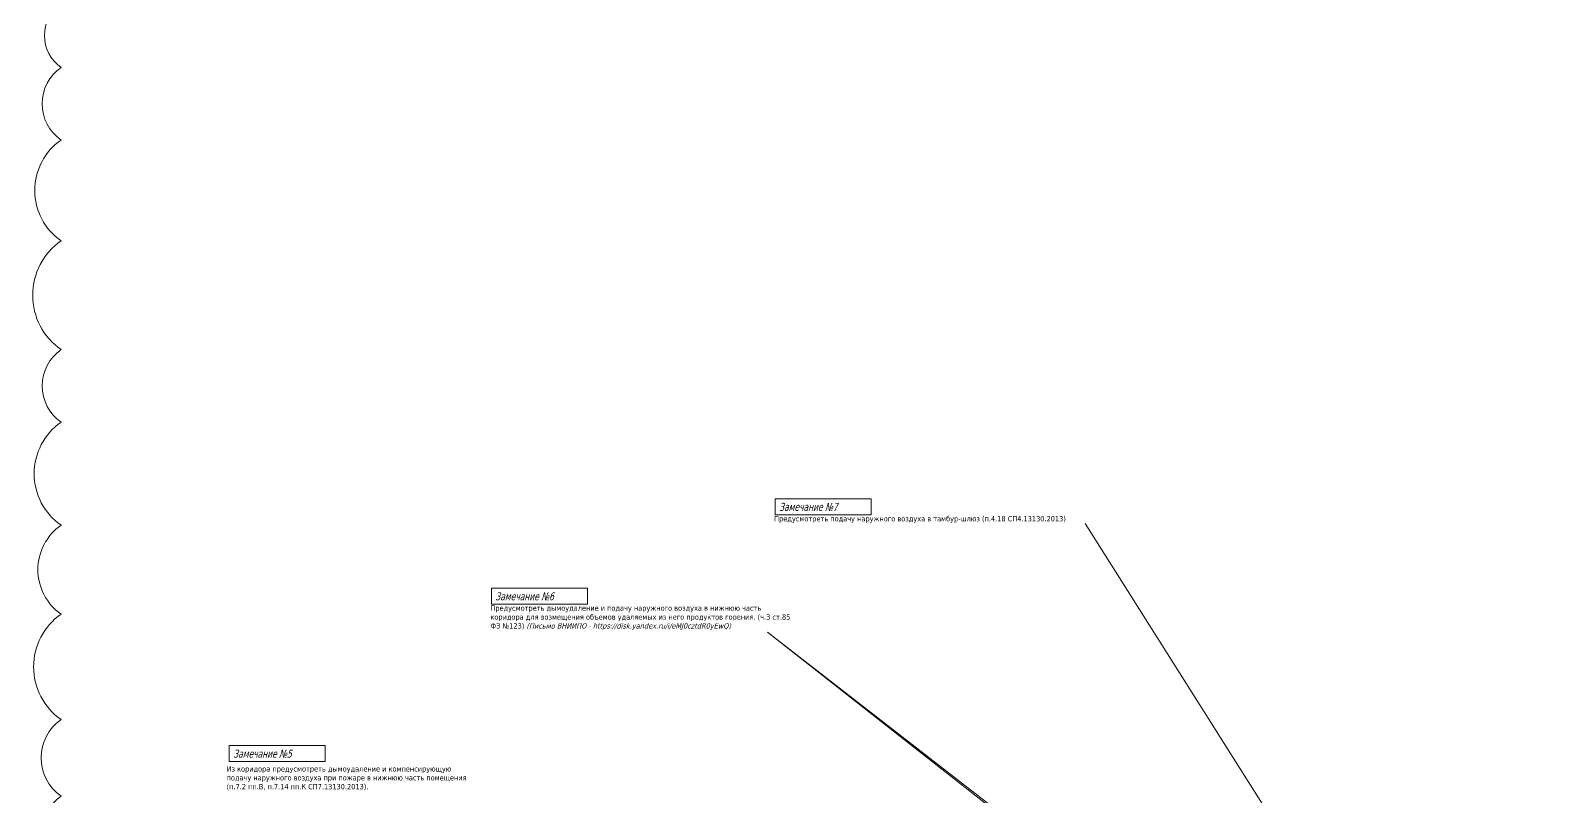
# Model space of a CAD drawing. Header units: millimetres. Extents: x -584918 to 2941280, y 3000189 to 4229862.
# Drawn here: x -584918 to -414128, y 3735730 to 3821962 of the extents above; entities that cross this region are included whole.
import ezdxf

# ---------------------------------------------------------------- set-up
doc = ezdxf.new("R2010")
doc.units = ezdxf.units.MM
doc.layers.add('экспертиза ДУ', color=1, linetype='Continuous', lineweight=0)
doc.styles.add('ЭКСПЕРТИЗА', font='tahoma.ttf')

msp = doc.modelspace()

# ---------------------------------------------------------------- linework, layer by layer
at = {"layer": 'экспертиза ДУ', "color": 2}
msp.add_lwpolyline([(-581467.44, 3824966.907, 0.52056705), (-581467.44, 3817793.836, 0.52056705), (-581467.44, 3809621.997, 0.52056705), (-581467.44, 3798277.046, 0.52056705), (-581467.44, 3786030.172, 0.52056705), (-581467.44, 3777871.353, 0.52056705), (-581467.44, 3766273.506, 0.52056705), (-581467.44, 3756268.928, 0.52056705), (-581467.44, 3744402.721, 0.52056705), (-581467.44, 3735790.195, 0.52056705), (-581467.44, 3728477.146, 0.52056705), (-581467.44, 3715220.719, 0.52056705), (-581467.44, 3702519.933, 0.52056705), (-581467.44, 3693533.453, 0.52056705), (-581467.44, 3686586.829, 0.52056705), (-581467.44, 3675994.262, 0.52056705), (-581467.44, 3666187.647, 0.52056705), (-581467.44, 3656004.638, 0.52056705), (-581467.44, 3643093.07, 0.52056705), (-581467.44, 3633679.738, 0.52056705), (-581467.44, 3626613.686, 0.52056705), (-581467.44, 3614310.861, 0.52056705), (-581467.44, 3601316.283, 0.52056705)], format="xyb", dxfattribs=at)
at = {"layer": 'экспертиза ДУ', "lineweight": 0}
for points in [[(-501133.652, 3769234.58), (-490333.652, 3769234.58), (-490333.652, 3767434.58), (-501133.652, 3767434.58), (-501133.652, 3769234.58)], [(-533055.546, 3759174.118), (-522255.546, 3759174.118), (-522255.546, 3757374.118), (-533055.546, 3757374.118), (-533055.546, 3759174.118)], [(-562540.607, 3741470.002), (-551740.607, 3741470.002), (-551740.607, 3739670.002), (-562540.607, 3739670.002), (-562540.607, 3741470.002)]]:
    msp.add_lwpolyline(points, dxfattribs=at)
at = {"layer": 'экспертиза ДУ'}
for points in [[(-414128.092, 3683938.829), (-466280.006, 3766452.029)], [(-418296.967, 3688437.976), (-502010.006, 3754232.029)], [(-502010.006, 3754232.029), (-417396.569, 3688529.49)]]:
    msp.add_lwpolyline(points, dxfattribs=at)

# ---------------------------------------------------------------- texts
at = {"layer": 'экспертиза ДУ', "lineweight": 0, "style": 'ЭКСПЕРТИЗА', "oblique": 14.99997778, "width": 0.8}
for s, p in [('Замечание №7', (-500683.652, 3767884.58)), ('Замечание №6', (-532605.546, 3757824.118)), ('Замечание №5', (-562090.607, 3740120.002))]:
    msp.add_text(s, height=900, dxfattribs=at).set_placement(p)
at = {"layer": 'экспертиза ДУ', "color": 6, "ltscale": 100, "char_height": 600, "attachment_point": 1, "style": 'ЭКСПЕРТИЗА'}
for s, insert, width in [('{\\C256;Предусмотреть подачу наружного воздуха в тамбур-шлюз (п.4.18 СП4.13130.2013)}', (-501246.386, 3767309.143), 32500), ('{\\C256;Предусмотреть дымоудаление и подачу наружного воздуха в нижнюю часть \\A1;коридора\\A0; для возмещения объемов удаляемых из него продуктов горения. (ч.3 ст.85 ФЗ №123) \\fTahoma|b0|i1|c204|p34;(Письмо ВНИИПО - https://disk.yandex.ru/i/eMJ0cztdR0yEwQ)}', (-533168.28, 3757248.681), 32500), ('\\A1;{\\C256;Из коридора предусмотреть дымоудаление и компенсирующую подачу наружного воздуха при пожаре в нижнюю часть помещения (п.7.2 пп.В, п.7.14 пп.К СП7.13130.2013).}', (-562846.034, 3739157.288), 26264.80297)]:
    msp.add_mtext(s, dxfattribs=dict(at, insert=insert, width=width))

doc.saveas('drawing.dxf')
